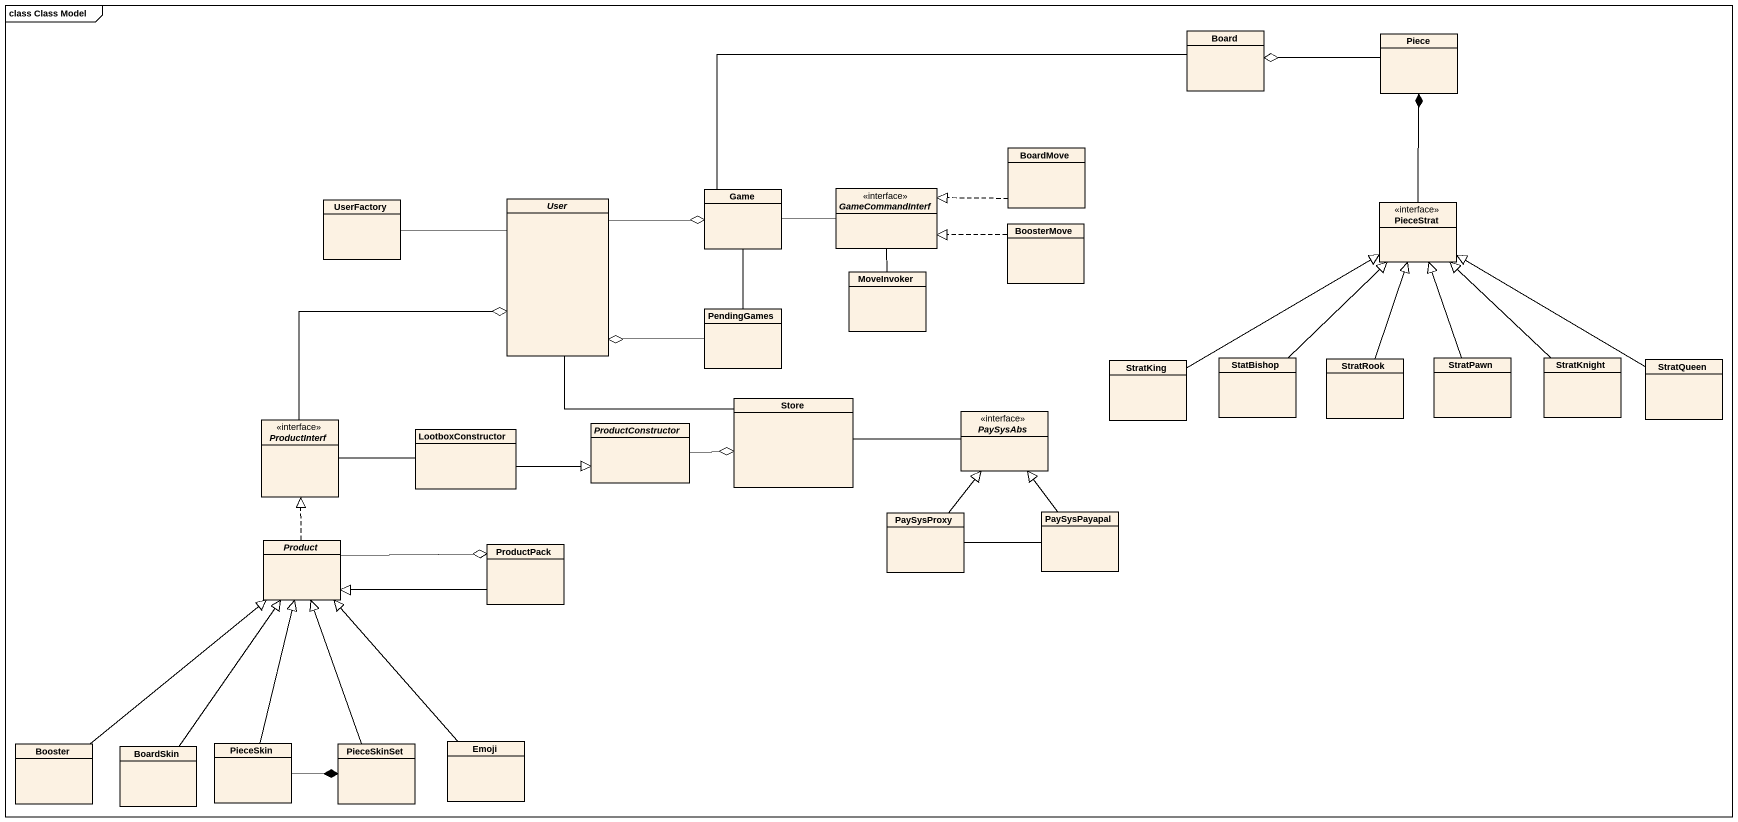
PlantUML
@startuml
mainframe class Class Model
hide circle
hide empty members
class Board
class Piece
class BoardMove
class UserFactory
abstract class User
class Game
abstract class GameCommandInterf <<interface>>
class PieceStrat <<interface>>
class BoosterMove
class MoveInvoker
class PendingGames
class StatBishop
class StratRook
class StratPawn
class StratKnight
class StratKing
class StratQueen
interface ProductInterf
class LootboxConstructor
abstract class ProductConstructor
class Store
abstract class PaySysAbs <<interface>>
class PaySysProxy
class PaySysPayapal
abstract class Product
class ProductPack
class Booster
class PieceSkin
class PieceSkinSet
class Emoji
class BoardSkin
Piece -left-o Board
BoardMove .left.|> GameCommandInterf
UserFactory -right- User
User -right-o Game
User -- Store
Game -right- Board
GameCommandInterf -left- Game
PieceStrat -up-* Piece
BoosterMove .left.|> GameCommandInterf
MoveInvoker -up- GameCommandInterf
PendingGames -left-o User
PendingGames -up- Game
StatBishop -up-|> PieceStrat
StratRook -up-|> PieceStrat
StratPawn -up-|> PieceStrat
StratKnight -up-|> PieceStrat
StratKing -right-|> PieceStrat
StratQueen -left-|> PieceStrat
ProductInterf -up-o User
LootboxConstructor -left- ProductInterf
LootboxConstructor -right-|> ProductConstructor
ProductConstructor -right-o Store
Store -right- PaySysAbs
PaySysProxy -up-|> PaySysAbs
PaySysProxy -right- PaySysPayapal
PaySysPayapal -up-|> PaySysAbs
Product .up.|> ProductInterf
Product -right-o ProductPack
ProductPack -left-|> Product
Booster -up-|> Product
PieceSkin -up-|> Product
PieceSkin -right-* PieceSkinSet
PieceSkinSet -up-|> Product
Emoji -up-|> Product
BoardSkin -up-|> Product
@enduml
